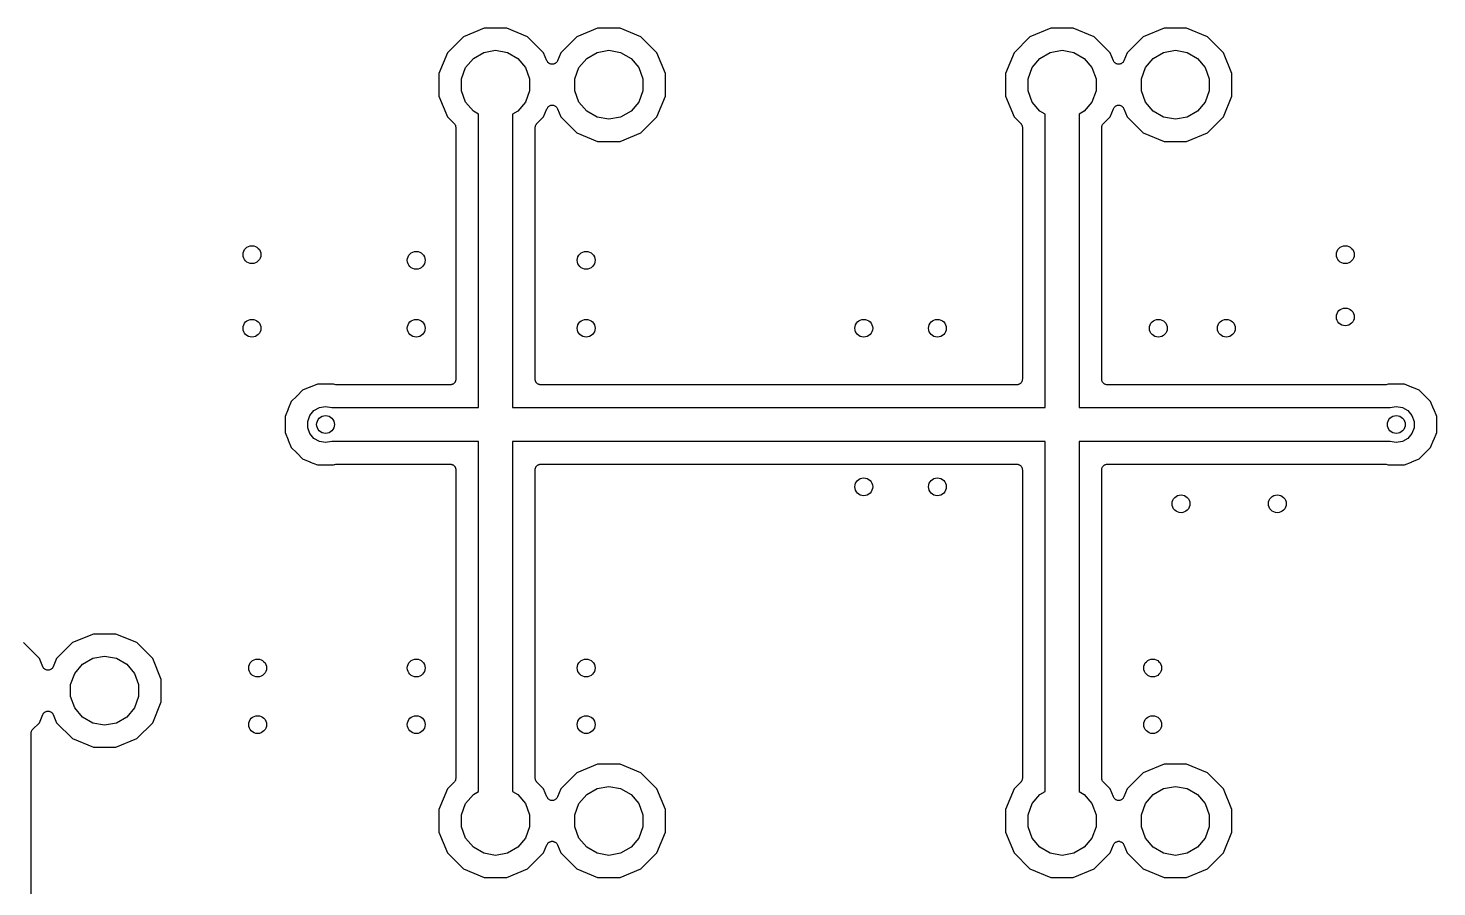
# Model space of a CAD drawing. Extents: x 40 to 164, y -163 to -60.
# Drawn here: x 96.2 to 127.78, y -125.94 to -106.68 of the extents above; entities that cross this region are included whole.
import ezdxf

# ---------------------------------------------------------------- set-up
doc = ezdxf.new("R2010")
doc.units = 0
doc.header["$MEASUREMENT"] = 0
doc.layers.add('BLACK', color=7, linetype='CONTINUOUS')

msp = doc.modelspace()

# ---------------------------------------------------------------- linework, layer by layer
at = {"layer": 'BLACK', "linetype": 'CONTINUOUS'}
for p, q in [((106.427, -106.68), (105.961, -106.873)), ((106.933, -106.68), (106.427, -106.68)), ((107.399, -106.873), (106.933, -106.68)), ((108.967, -106.68), (108.501, -106.873)), ((109.473, -106.68), (108.967, -106.68)), ((109.939, -106.873), (109.473, -106.68)), ((119.127, -106.68), (118.661, -106.873)), ((119.633, -106.68), (119.127, -106.68)), ((120.099, -106.873), (119.633, -106.68)), ((121.667, -106.68), (121.201, -106.873)), ((122.173, -106.68), (121.667, -106.68)), ((122.639, -106.873), (122.173, -106.68)), ((105.961, -106.873), (105.603, -107.231)), ((107.757, -107.231), (107.399, -106.873)), ((108.501, -106.873), (108.143, -107.231)), ((110.297, -107.231), (109.939, -106.873)), ((118.661, -106.873), (118.303, -107.231)), ((120.457, -107.231), (120.099, -106.873)), ((121.201, -106.873), (120.843, -107.231)), ((122.997, -107.231), (122.639, -106.873)), ((105.603, -107.231), (105.41, -107.697)), ((106.01, -107.563), (106.183, -107.357)), ((106.183, -107.357), (106.415, -107.223)), ((106.415, -107.223), (106.68, -107.176)), ((106.68, -107.176), (106.945, -107.223)), ((106.945, -107.223), (107.177, -107.357)), ((107.177, -107.357), (107.35, -107.563)), ((107.833, -107.414), (107.757, -107.231)), ((108.143, -107.231), (108.067, -107.414)), ((108.55, -107.563), (108.723, -107.357)), ((108.723, -107.357), (108.955, -107.223)), ((108.955, -107.223), (109.22, -107.176)), ((109.22, -107.176), (109.485, -107.223)), ((109.485, -107.223), (109.717, -107.357)), ((109.717, -107.357), (109.89, -107.563)), ((110.49, -107.697), (110.297, -107.231)), ((118.303, -107.231), (118.11, -107.697)), ((118.71, -107.563), (118.883, -107.357)), ((118.883, -107.357), (119.115, -107.223)), ((119.115, -107.223), (119.38, -107.176)), ((119.38, -107.176), (119.645, -107.223)), ((119.645, -107.223), (119.877, -107.357)), ((119.877, -107.357), (120.05, -107.563)), ((120.533, -107.414), (120.457, -107.231)), ((120.843, -107.231), (120.767, -107.414)), ((121.25, -107.563), (121.423, -107.357)), ((121.423, -107.357), (121.655, -107.223)), ((121.655, -107.223), (121.92, -107.176)), ((121.92, -107.176), (122.185, -107.223)), ((122.185, -107.223), (122.417, -107.357)), ((122.417, -107.357), (122.59, -107.563)), ((123.19, -107.697), (122.997, -107.231)), ((105.918, -107.816), (106.01, -107.563)), ((107.35, -107.563), (107.442, -107.816)), ((107.842, -107.428), (107.833, -107.414)), ((107.849, -107.443), (107.842, -107.428)), ((107.853, -107.447), (107.849, -107.443)), ((107.856, -107.451), (107.853, -107.447)), ((107.87, -107.461), (107.856, -107.451)), ((107.882, -107.473), (107.87, -107.461)), ((107.887, -107.475), (107.882, -107.473)), ((107.891, -107.478), (107.887, -107.475)), ((107.907, -107.483), (107.891, -107.478)), ((107.923, -107.49), (107.907, -107.483)), ((107.928, -107.49), (107.923, -107.49)), ((107.933, -107.491), (107.928, -107.49)), ((107.95, -107.491), (107.933, -107.491)), ((107.967, -107.491), (107.95, -107.491)), ((107.972, -107.49), (107.967, -107.491)), ((107.977, -107.49), (107.972, -107.49)), ((107.993, -107.483), (107.977, -107.49)), ((108.009, -107.478), (107.993, -107.483)), ((108.013, -107.475), (108.009, -107.478)), ((108.018, -107.473), (108.013, -107.475)), ((108.03, -107.461), (108.018, -107.473)), ((108.044, -107.451), (108.03, -107.461)), ((108.047, -107.447), (108.044, -107.451)), ((108.051, -107.443), (108.047, -107.447)), ((108.058, -107.428), (108.051, -107.443)), ((108.067, -107.414), (108.058, -107.428)), ((108.458, -107.816), (108.55, -107.563)), ((109.89, -107.563), (109.982, -107.816)), ((118.618, -107.816), (118.71, -107.563)), ((120.05, -107.563), (120.142, -107.816)), ((120.542, -107.428), (120.533, -107.414)), ((120.549, -107.443), (120.542, -107.428)), ((120.553, -107.447), (120.549, -107.443)), ((120.556, -107.451), (120.553, -107.447)), ((120.57, -107.461), (120.556, -107.451)), ((120.582, -107.473), (120.57, -107.461)), ((120.587, -107.475), (120.582, -107.473)), ((120.591, -107.478), (120.587, -107.475)), ((120.607, -107.483), (120.591, -107.478)), ((120.623, -107.49), (120.607, -107.483)), ((120.628, -107.49), (120.623, -107.49)), ((120.633, -107.491), (120.628, -107.49)), ((120.65, -107.491), (120.633, -107.491)), ((120.667, -107.491), (120.65, -107.491)), ((120.672, -107.49), (120.667, -107.491)), ((120.677, -107.49), (120.672, -107.49)), ((120.693, -107.483), (120.677, -107.49)), ((120.709, -107.478), (120.693, -107.483)), ((120.713, -107.475), (120.709, -107.478)), ((120.718, -107.473), (120.713, -107.475)), ((120.73, -107.461), (120.718, -107.473)), ((120.744, -107.451), (120.73, -107.461)), ((120.747, -107.447), (120.744, -107.451)), ((120.751, -107.443), (120.747, -107.447)), ((120.758, -107.428), (120.751, -107.443)), ((120.767, -107.414), (120.758, -107.428)), ((121.158, -107.816), (121.25, -107.563)), ((122.59, -107.563), (122.682, -107.816)), ((105.41, -107.697), (105.41, -108.203)), ((105.918, -108.084), (105.918, -107.816)), ((107.442, -107.816), (107.442, -108.084)), ((108.458, -108.084), (108.458, -107.816)), ((109.982, -107.816), (109.982, -108.084)), ((110.49, -108.203), (110.49, -107.697)), ((118.11, -107.697), (118.11, -108.203)), ((118.618, -108.084), (118.618, -107.816)), ((120.142, -107.816), (120.142, -108.084)), ((121.158, -108.084), (121.158, -107.816)), ((122.682, -107.816), (122.682, -108.084)), ((123.19, -108.203), (123.19, -107.697)), ((105.41, -108.203), (105.603, -108.669)), ((106.01, -108.337), (105.918, -108.084)), ((107.442, -108.084), (107.35, -108.337)), ((108.55, -108.337), (108.458, -108.084)), ((109.982, -108.084), (109.89, -108.337)), ((110.297, -108.669), (110.49, -108.203)), ((118.11, -108.203), (118.303, -108.669)), ((118.71, -108.337), (118.618, -108.084)), ((120.142, -108.084), (120.05, -108.337)), ((121.25, -108.337), (121.158, -108.084)), ((122.682, -108.084), (122.59, -108.337)), ((122.997, -108.669), (123.19, -108.203)), ((106.183, -108.543), (106.01, -108.337)), ((106.299, -108.61), (106.183, -108.543)), ((106.299, -108.994), (106.299, -108.61)), ((107.177, -108.543), (107.061, -108.61)), ((107.061, -108.61), (107.061, -115.189)), ((107.35, -108.337), (107.177, -108.543)), ((107.757, -108.669), (107.833, -108.486)), ((107.833, -108.486), (107.842, -108.472)), ((107.842, -108.472), (107.849, -108.457)), ((107.849, -108.457), (107.853, -108.453)), ((107.853, -108.453), (107.856, -108.449)), ((107.856, -108.449), (107.87, -108.439)), ((107.87, -108.439), (107.882, -108.427)), ((107.882, -108.427), (107.887, -108.425)), ((107.887, -108.425), (107.891, -108.422)), ((107.891, -108.422), (107.907, -108.417)), ((107.907, -108.417), (107.923, -108.41)), ((107.923, -108.41), (107.928, -108.41)), ((107.928, -108.41), (107.933, -108.409)), ((107.933, -108.409), (107.95, -108.409)), ((107.95, -108.409), (107.967, -108.409)), ((107.967, -108.409), (107.972, -108.41)), ((107.972, -108.41), (107.977, -108.41)), ((107.977, -108.41), (107.993, -108.417)), ((107.993, -108.417), (108.009, -108.422)), ((108.009, -108.422), (108.013, -108.425)), ((108.013, -108.425), (108.018, -108.427)), ((108.018, -108.427), (108.03, -108.439)), ((108.03, -108.439), (108.044, -108.449)), ((108.044, -108.449), (108.047, -108.453)), ((108.047, -108.453), (108.051, -108.457)), ((108.051, -108.457), (108.058, -108.472)), ((108.058, -108.472), (108.067, -108.486)), ((108.067, -108.486), (108.143, -108.669)), ((108.723, -108.543), (108.55, -108.337)), ((108.955, -108.677), (108.723, -108.543)), ((109.717, -108.543), (109.485, -108.677)), ((109.89, -108.337), (109.717, -108.543)), ((118.883, -108.543), (118.71, -108.337)), ((118.999, -108.61), (118.883, -108.543)), ((118.999, -108.994), (118.999, -108.61)), ((119.877, -108.543), (119.761, -108.61)), ((119.761, -108.61), (119.761, -115.189)), ((120.05, -108.337), (119.877, -108.543)), ((120.457, -108.669), (120.533, -108.486)), ((120.533, -108.486), (120.542, -108.472)), ((120.542, -108.472), (120.549, -108.457)), ((120.549, -108.457), (120.553, -108.453)), ((120.553, -108.453), (120.556, -108.449)), ((120.556, -108.449), (120.57, -108.439)), ((120.57, -108.439), (120.582, -108.427)), ((120.582, -108.427), (120.587, -108.425)), ((120.587, -108.425), (120.591, -108.422)), ((120.591, -108.422), (120.607, -108.417)), ((120.607, -108.417), (120.623, -108.41)), ((120.623, -108.41), (120.628, -108.41)), ((120.628, -108.41), (120.633, -108.409)), ((120.633, -108.409), (120.65, -108.409)), ((120.65, -108.409), (120.667, -108.409)), ((120.667, -108.409), (120.672, -108.41)), ((120.672, -108.41), (120.677, -108.41)), ((120.677, -108.41), (120.693, -108.417)), ((120.693, -108.417), (120.709, -108.422)), ((120.709, -108.422), (120.713, -108.425)), ((120.713, -108.425), (120.718, -108.427)), ((120.718, -108.427), (120.73, -108.439)), ((120.73, -108.439), (120.744, -108.449)), ((120.744, -108.449), (120.747, -108.453)), ((120.747, -108.453), (120.751, -108.457)), ((120.751, -108.457), (120.758, -108.472)), ((120.758, -108.472), (120.767, -108.486)), ((120.767, -108.486), (120.843, -108.669)), ((121.423, -108.543), (121.25, -108.337)), ((121.655, -108.677), (121.423, -108.543)), ((122.417, -108.543), (122.185, -108.677)), ((122.59, -108.337), (122.417, -108.543)), ((105.603, -108.669), (105.754, -108.82)), ((105.754, -108.82), (105.757, -108.824)), ((105.757, -108.824), (105.761, -108.828)), ((105.761, -108.828), (105.77, -108.842)), ((105.77, -108.842), (105.779, -108.856)), ((105.779, -108.856), (105.781, -108.861)), ((105.781, -108.861), (105.783, -108.866)), ((105.783, -108.866), (105.786, -108.883)), ((105.786, -108.883), (105.791, -108.899)), ((105.791, -108.899), (105.79, -108.904)), ((105.79, -108.904), (105.791, -108.91)), ((105.791, -108.91), (105.791, -108.928)), ((105.791, -108.928), (105.791, -108.928)), ((105.791, -108.928), (105.791, -114.554)), ((107.569, -108.899), (107.574, -108.883)), ((107.57, -108.904), (107.569, -108.899)), ((107.569, -108.91), (107.57, -108.904)), ((107.569, -114.554), (107.569, -108.91)), ((107.574, -108.883), (107.577, -108.866)), ((107.577, -108.866), (107.579, -108.861)), ((107.579, -108.861), (107.581, -108.856)), ((107.581, -108.856), (107.59, -108.842)), ((107.59, -108.842), (107.599, -108.828)), ((107.599, -108.828), (107.603, -108.824)), ((107.603, -108.824), (107.606, -108.82)), ((107.606, -108.82), (107.757, -108.669)), ((108.143, -108.669), (108.501, -109.027)), ((109.22, -108.724), (108.955, -108.677)), ((109.485, -108.677), (109.22, -108.724)), ((109.939, -109.027), (110.297, -108.669)), ((118.303, -108.669), (118.454, -108.82)), ((118.454, -108.82), (118.457, -108.824)), ((118.457, -108.824), (118.461, -108.828)), ((118.461, -108.828), (118.47, -108.842)), ((118.47, -108.842), (118.479, -108.856)), ((118.479, -108.856), (118.481, -108.861)), ((118.481, -108.861), (118.483, -108.866)), ((118.483, -108.866), (118.486, -108.883)), ((118.486, -108.883), (118.491, -108.899)), ((118.491, -108.899), (118.49, -108.904)), ((118.49, -108.904), (118.491, -108.91)), ((118.491, -108.91), (118.491, -108.928)), ((118.491, -108.928), (118.491, -108.928)), ((118.491, -108.928), (118.491, -114.554)), ((120.269, -108.899), (120.274, -108.883)), ((120.27, -108.904), (120.269, -108.899)), ((120.269, -108.91), (120.27, -108.904)), ((120.269, -114.554), (120.269, -108.91)), ((120.274, -108.883), (120.277, -108.866)), ((120.277, -108.866), (120.279, -108.861)), ((120.279, -108.861), (120.281, -108.856)), ((120.281, -108.856), (120.29, -108.842)), ((120.29, -108.842), (120.299, -108.828)), ((120.299, -108.828), (120.303, -108.824)), ((120.303, -108.824), (120.306, -108.82)), ((120.306, -108.82), (120.457, -108.669)), ((120.843, -108.669), (121.201, -109.027)), ((121.92, -108.724), (121.655, -108.677)), ((122.185, -108.677), (121.92, -108.724)), ((122.639, -109.027), (122.997, -108.669)), ((106.299, -115.189), (106.299, -108.994)), ((106.299, -108.994), (106.299, -108.994)), ((108.501, -109.027), (108.967, -109.22)), ((108.967, -109.22), (109.473, -109.22)), ((109.473, -109.22), (109.939, -109.027)), ((118.999, -115.189), (118.999, -108.994)), ((118.999, -108.994), (118.999, -108.994)), ((121.201, -109.027), (121.667, -109.22)), ((121.667, -109.22), (122.173, -109.22)), ((122.173, -109.22), (122.639, -109.027)), ((105.767, -114.626), (105.761, -114.636)), ((105.774, -114.617), (105.767, -114.626)), ((105.778, -114.607), (105.774, -114.617)), ((105.783, -114.597), (105.778, -114.607)), ((105.785, -114.586), (105.783, -114.597)), ((105.789, -114.576), (105.785, -114.586)), ((105.791, -114.554), (105.789, -114.565)), ((105.789, -114.565), (105.789, -114.576)), ((107.571, -114.565), (107.569, -114.554)), ((107.571, -114.576), (107.571, -114.565)), ((107.575, -114.586), (107.571, -114.576)), ((107.577, -114.597), (107.575, -114.586)), ((107.582, -114.607), (107.577, -114.597)), ((107.586, -114.617), (107.582, -114.607)), ((107.593, -114.626), (107.586, -114.617)), ((107.599, -114.636), (107.593, -114.626)), ((118.467, -114.626), (118.461, -114.636)), ((118.474, -114.617), (118.467, -114.626)), ((118.478, -114.607), (118.474, -114.617)), ((118.483, -114.597), (118.478, -114.607)), ((118.485, -114.586), (118.483, -114.597)), ((118.489, -114.576), (118.485, -114.586)), ((118.491, -114.554), (118.489, -114.565)), ((118.489, -114.565), (118.489, -114.576)), ((120.271, -114.565), (120.269, -114.554)), ((120.271, -114.576), (120.271, -114.565)), ((120.275, -114.586), (120.271, -114.576)), ((120.277, -114.597), (120.275, -114.586)), ((120.282, -114.607), (120.277, -114.597)), ((120.286, -114.617), (120.282, -114.607)), ((120.293, -114.626), (120.286, -114.617)), ((120.299, -114.636), (120.293, -114.626)), ((102.225, -114.931), (102.1, -115.056)), ((102.227, -114.927), (102.225, -114.931)), ((102.231, -114.925), (102.227, -114.927)), ((102.356, -114.8), (102.231, -114.925)), ((102.518, -114.733), (102.356, -114.8)), ((102.522, -114.73), (102.518, -114.733)), ((102.527, -114.729), (102.522, -114.73)), ((102.689, -114.662), (102.527, -114.729)), ((103.051, -114.662), (102.689, -114.662)), ((103.073, -114.671), (103.051, -114.662)), ((103.076, -114.672), (103.073, -114.671)), ((103.078, -114.673), (103.076, -114.672)), ((103.097, -114.677), (103.078, -114.673)), ((103.116, -114.681), (103.097, -114.677)), ((103.119, -114.681), (103.116, -114.681)), ((103.122, -114.681), (103.119, -114.681)), ((105.664, -114.681), (103.122, -114.681)), ((105.675, -114.679), (105.664, -114.681)), ((105.686, -114.679), (105.675, -114.679)), ((105.696, -114.675), (105.686, -114.679)), ((105.707, -114.673), (105.696, -114.675)), ((105.717, -114.668), (105.707, -114.673)), ((105.728, -114.664), (105.717, -114.668)), ((105.736, -114.657), (105.728, -114.664)), ((105.746, -114.651), (105.736, -114.657)), ((105.753, -114.643), (105.746, -114.651)), ((105.761, -114.636), (105.753, -114.643)), ((107.607, -114.643), (107.599, -114.636)), ((107.614, -114.651), (107.607, -114.643)), ((107.624, -114.657), (107.614, -114.651)), ((107.632, -114.664), (107.624, -114.657)), ((107.643, -114.668), (107.632, -114.664)), ((107.653, -114.673), (107.643, -114.668)), ((107.664, -114.675), (107.653, -114.673)), ((107.674, -114.679), (107.664, -114.675)), ((107.685, -114.679), (107.674, -114.679)), ((107.696, -114.681), (107.685, -114.679)), ((118.364, -114.681), (107.696, -114.681)), ((118.375, -114.679), (118.364, -114.681)), ((118.386, -114.679), (118.375, -114.679)), ((118.396, -114.675), (118.386, -114.679)), ((118.407, -114.673), (118.396, -114.675)), ((118.417, -114.668), (118.407, -114.673)), ((118.428, -114.664), (118.417, -114.668)), ((118.436, -114.657), (118.428, -114.664)), ((118.446, -114.651), (118.436, -114.657)), ((118.453, -114.643), (118.446, -114.651)), ((118.461, -114.636), (118.453, -114.643)), ((120.307, -114.643), (120.299, -114.636)), ((120.314, -114.651), (120.307, -114.643)), ((120.324, -114.657), (120.314, -114.651)), ((120.332, -114.664), (120.324, -114.657)), ((120.343, -114.668), (120.332, -114.664)), ((120.353, -114.673), (120.343, -114.668)), ((120.364, -114.675), (120.353, -114.673)), ((120.374, -114.679), (120.364, -114.675)), ((120.385, -114.679), (120.374, -114.679)), ((120.396, -114.681), (120.385, -114.679)), ((126.621, -114.681), (120.396, -114.681)), ((126.624, -114.681), (126.621, -114.681)), ((126.627, -114.681), (126.624, -114.681)), ((126.646, -114.677), (126.627, -114.681)), ((126.665, -114.673), (126.646, -114.677)), ((126.667, -114.672), (126.665, -114.673)), ((126.67, -114.671), (126.667, -114.672)), ((126.692, -114.662), (126.67, -114.671)), ((127.054, -114.662), (126.692, -114.662)), ((127.216, -114.729), (127.054, -114.662)), ((127.221, -114.73), (127.216, -114.729)), ((127.225, -114.733), (127.221, -114.73)), ((127.387, -114.8), (127.225, -114.733)), ((127.512, -114.925), (127.387, -114.8)), ((127.516, -114.927), (127.512, -114.925)), ((127.518, -114.931), (127.516, -114.927)), ((127.643, -115.056), (127.518, -114.931)), ((102.029, -115.227), (101.962, -115.389)), ((102.03, -115.222), (102.029, -115.227)), ((102.033, -115.218), (102.03, -115.222)), ((102.1, -115.056), (102.033, -115.218)), ((102.518, -115.367), (102.609, -115.259)), ((102.609, -115.259), (102.731, -115.188)), ((102.731, -115.188), (102.87, -115.164)), ((102.87, -115.164), (103.009, -115.188)), ((103.009, -115.188), (103.01, -115.189)), ((103.01, -115.189), (106.299, -115.189)), ((107.061, -115.189), (118.999, -115.189)), ((119.761, -115.189), (126.733, -115.189)), ((126.733, -115.189), (126.734, -115.188)), ((126.734, -115.188), (126.873, -115.164)), ((126.873, -115.164), (127.012, -115.188)), ((127.012, -115.188), (127.134, -115.259)), ((127.134, -115.259), (127.225, -115.367)), ((127.71, -115.218), (127.643, -115.056)), ((127.713, -115.222), (127.71, -115.218)), ((127.714, -115.227), (127.713, -115.222)), ((127.781, -115.389), (127.714, -115.227)), ((101.962, -115.565), (101.961, -115.57)), ((101.961, -115.57), (101.962, -115.575)), ((101.962, -115.389), (101.962, -115.565)), ((101.962, -115.575), (101.962, -115.751)), ((102.47, -115.499), (102.518, -115.367)), ((102.47, -115.641), (102.47, -115.499)), ((127.225, -115.367), (127.273, -115.499)), ((127.273, -115.499), (127.273, -115.641)), ((127.781, -115.565), (127.781, -115.389)), ((127.782, -115.57), (127.781, -115.565)), ((127.781, -115.575), (127.782, -115.57)), ((127.781, -115.751), (127.781, -115.575)), ((101.962, -115.751), (102.029, -115.913)), ((102.518, -115.773), (102.47, -115.641)), ((102.609, -115.881), (102.518, -115.773)), ((102.731, -115.952), (102.609, -115.881)), ((127.134, -115.881), (127.012, -115.952)), ((127.225, -115.773), (127.134, -115.881)), ((127.273, -115.641), (127.225, -115.773)), ((127.714, -115.913), (127.781, -115.751)), ((102.029, -115.913), (102.03, -115.918)), ((102.03, -115.918), (102.033, -115.922)), ((102.033, -115.922), (102.1, -116.084)), ((102.1, -116.084), (102.225, -116.209)), ((102.225, -116.209), (102.227, -116.213)), ((102.87, -115.976), (102.731, -115.952)), ((103.009, -115.952), (102.87, -115.976)), ((103.01, -115.951), (103.009, -115.952)), ((106.299, -115.951), (103.01, -115.951)), ((106.299, -123.8), (106.299, -115.951)), ((118.999, -115.951), (107.061, -115.951)), ((107.061, -115.951), (107.061, -123.8)), ((118.999, -123.8), (118.999, -115.951)), ((126.733, -115.951), (119.761, -115.951)), ((119.761, -115.951), (119.761, -123.8)), ((126.734, -115.952), (126.733, -115.951)), ((126.873, -115.976), (126.734, -115.952)), ((127.012, -115.952), (126.873, -115.976)), ((127.516, -116.213), (127.518, -116.209)), ((127.518, -116.209), (127.643, -116.084)), ((127.643, -116.084), (127.71, -115.922)), ((127.71, -115.922), (127.713, -115.918)), ((127.713, -115.918), (127.714, -115.913)), ((102.227, -116.213), (102.231, -116.215)), ((102.231, -116.215), (102.356, -116.34)), ((102.356, -116.34), (102.518, -116.407)), ((102.518, -116.407), (102.522, -116.41)), ((102.522, -116.41), (102.527, -116.411)), ((102.527, -116.411), (102.689, -116.478)), ((102.689, -116.478), (103.051, -116.478)), ((103.051, -116.478), (103.073, -116.469)), ((103.073, -116.469), (103.076, -116.468)), ((103.076, -116.468), (103.078, -116.467)), ((103.078, -116.467), (103.097, -116.463)), ((103.097, -116.463), (103.116, -116.459)), ((103.116, -116.459), (103.119, -116.459)), ((103.119, -116.459), (103.122, -116.459)), ((103.122, -116.459), (105.664, -116.459)), ((105.664, -116.459), (105.675, -116.461)), ((105.675, -116.461), (105.686, -116.461)), ((105.686, -116.461), (105.696, -116.465)), ((105.696, -116.465), (105.707, -116.467)), ((105.707, -116.467), (105.717, -116.472)), ((105.717, -116.472), (105.727, -116.476)), ((105.727, -116.476), (105.736, -116.483)), ((105.736, -116.483), (105.746, -116.489)), ((105.746, -116.489), (105.753, -116.497)), ((105.753, -116.497), (105.761, -116.504)), ((105.761, -116.504), (105.767, -116.514)), ((105.767, -116.514), (105.774, -116.522)), ((105.774, -116.522), (105.778, -116.533)), ((107.582, -116.533), (107.586, -116.522)), ((107.586, -116.522), (107.593, -116.514)), ((107.593, -116.514), (107.599, -116.504)), ((107.599, -116.504), (107.607, -116.497)), ((107.607, -116.497), (107.614, -116.489)), ((107.614, -116.489), (107.624, -116.483)), ((107.624, -116.483), (107.632, -116.476)), ((107.632, -116.476), (107.643, -116.472)), ((107.643, -116.472), (107.653, -116.467)), ((107.653, -116.467), (107.664, -116.465)), ((107.664, -116.465), (107.674, -116.461)), ((107.674, -116.461), (107.685, -116.461)), ((107.685, -116.461), (107.696, -116.459)), ((107.696, -116.459), (118.364, -116.459)), ((118.364, -116.459), (118.375, -116.461)), ((118.375, -116.461), (118.386, -116.461)), ((118.386, -116.461), (118.396, -116.465)), ((118.396, -116.465), (118.407, -116.467)), ((118.407, -116.467), (118.417, -116.472)), ((118.417, -116.472), (118.427, -116.476)), ((118.427, -116.476), (118.436, -116.483)), ((118.436, -116.483), (118.446, -116.489)), ((118.446, -116.489), (118.453, -116.497)), ((118.453, -116.497), (118.461, -116.504)), ((118.461, -116.504), (118.467, -116.514)), ((118.467, -116.514), (118.474, -116.522)), ((118.474, -116.522), (118.478, -116.533)), ((120.282, -116.533), (120.286, -116.522)), ((120.286, -116.522), (120.293, -116.514)), ((120.293, -116.514), (120.299, -116.504)), ((120.299, -116.504), (120.307, -116.497)), ((120.307, -116.497), (120.314, -116.489)), ((120.314, -116.489), (120.324, -116.483)), ((120.324, -116.483), (120.332, -116.476)), ((120.332, -116.476), (120.343, -116.472)), ((120.343, -116.472), (120.353, -116.467)), ((120.353, -116.467), (120.364, -116.465)), ((120.364, -116.465), (120.374, -116.461)), ((120.374, -116.461), (120.385, -116.461)), ((120.385, -116.461), (120.396, -116.459)), ((120.396, -116.459), (126.621, -116.459)), ((126.621, -116.459), (126.624, -116.459)), ((126.624, -116.459), (126.627, -116.459)), ((126.627, -116.459), (126.646, -116.463)), ((126.646, -116.463), (126.665, -116.467)), ((126.665, -116.467), (126.667, -116.468)), ((126.667, -116.468), (126.67, -116.469)), ((126.67, -116.469), (126.692, -116.478)), ((126.692, -116.478), (127.054, -116.478)), ((127.054, -116.478), (127.216, -116.411)), ((127.216, -116.411), (127.221, -116.41)), ((127.221, -116.41), (127.225, -116.407)), ((127.225, -116.407), (127.387, -116.34)), ((127.387, -116.34), (127.512, -116.215)), ((127.512, -116.215), (127.516, -116.213)), ((105.778, -116.533), (105.783, -116.543)), ((105.783, -116.543), (105.785, -116.554)), ((105.785, -116.554), (105.789, -116.564)), ((105.789, -116.564), (105.789, -116.575)), ((105.789, -116.575), (105.791, -116.586)), ((105.791, -116.586), (105.791, -123.5)), ((107.569, -116.586), (107.571, -116.575)), ((107.569, -123.5), (107.569, -116.586)), ((107.571, -116.564), (107.575, -116.554)), ((107.571, -116.575), (107.571, -116.564)), ((107.575, -116.554), (107.577, -116.543)), ((107.577, -116.543), (107.582, -116.533)), ((118.478, -116.533), (118.483, -116.543)), ((118.483, -116.543), (118.485, -116.554)), ((118.485, -116.554), (118.489, -116.564)), ((118.489, -116.564), (118.489, -116.575)), ((118.489, -116.575), (118.491, -116.586)), ((118.491, -116.586), (118.491, -123.5)), ((120.269, -116.586), (120.271, -116.575)), ((120.269, -123.5), (120.269, -116.586)), ((120.271, -116.564), (120.275, -116.554)), ((120.271, -116.575), (120.271, -116.564)), ((120.275, -116.554), (120.277, -116.543)), ((120.277, -116.543), (120.282, -116.533)), ((97.6644, -120.269), (97.1976, -120.462)), ((98.1696, -120.269), (97.6644, -120.269)), ((98.6364, -120.462), (98.1696, -120.269)), ((96.4537, -120.82), (96.0964, -120.462)), ((97.1976, -120.462), (96.8403, -120.82)), ((98.9937, -120.82), (98.6364, -120.462)), ((96.5297, -121.003), (96.4537, -120.82)), ((96.8403, -120.82), (96.7643, -121.003)), ((97.2469, -121.152), (97.4196, -120.946)), ((97.4196, -120.946), (97.6524, -120.812)), ((97.6524, -120.812), (97.917, -120.765)), ((97.917, -120.765), (98.1816, -120.812)), ((98.1816, -120.812), (98.4144, -120.946)), ((98.4144, -120.946), (98.5871, -121.152)), ((99.187, -121.286), (98.9937, -120.82)), ((96.5386, -121.017), (96.5297, -121.003)), ((96.5462, -121.032), (96.5386, -121.017)), ((96.5504, -121.036), (96.5462, -121.032)), ((96.5534, -121.04), (96.5504, -121.036)), ((96.5665, -121.05), (96.5534, -121.04)), ((96.5788, -121.062), (96.5665, -121.05)), ((96.5839, -121.064), (96.5788, -121.062)), ((96.5884, -121.067), (96.5839, -121.064)), ((96.6042, -121.072), (96.5884, -121.067)), ((96.6195, -121.079), (96.6042, -121.072)), ((96.6251, -121.079), (96.6195, -121.079)), ((96.6304, -121.08), (96.6251, -121.079)), ((96.647, -121.08), (96.6304, -121.08)), ((96.6636, -121.08), (96.647, -121.08)), ((96.6689, -121.079), (96.6636, -121.08)), ((96.6745, -121.079), (96.6689, -121.079)), ((96.6898, -121.072), (96.6745, -121.079)), ((96.7056, -121.067), (96.6898, -121.072)), ((96.7101, -121.064), (96.7056, -121.067)), ((96.7152, -121.062), (96.7101, -121.064)), ((96.7275, -121.05), (96.7152, -121.062)), ((96.7406, -121.04), (96.7275, -121.05)), ((96.7436, -121.036), (96.7406, -121.04)), ((96.7478, -121.032), (96.7436, -121.036)), ((96.7554, -121.017), (96.7478, -121.032)), ((96.7643, -121.003), (96.7554, -121.017)), ((97.155, -121.405), (97.2469, -121.152)), ((98.5871, -121.152), (98.679, -121.405)), ((97.155, -121.673), (97.155, -121.405)), ((98.679, -121.405), (98.679, -121.673)), ((99.187, -121.792), (99.187, -121.286)), ((97.2469, -121.926), (97.155, -121.673)), ((98.679, -121.673), (98.5871, -121.926)), ((98.9937, -122.258), (99.187, -121.792)), ((96.4537, -122.258), (96.5297, -122.075)), ((96.5297, -122.075), (96.5386, -122.061)), ((96.5386, -122.061), (96.5462, -122.046)), ((96.5462, -122.046), (96.5504, -122.042)), ((96.5504, -122.042), (96.5534, -122.038)), ((96.5534, -122.038), (96.5665, -122.028)), ((96.5665, -122.028), (96.5788, -122.016)), ((96.5788, -122.016), (96.5839, -122.014)), ((96.5839, -122.014), (96.5884, -122.011)), ((96.5884, -122.011), (96.6042, -122.006)), ((96.6042, -122.006), (96.6195, -121.999)), ((96.6195, -121.999), (96.6251, -121.999)), ((96.6251, -121.999), (96.6304, -121.998)), ((96.6304, -121.998), (96.647, -121.998)), ((96.647, -121.998), (96.6636, -121.998)), ((96.6636, -121.998), (96.6689, -121.999)), ((96.6689, -121.999), (96.6745, -121.999)), ((96.6745, -121.999), (96.6898, -122.006)), ((96.6898, -122.006), (96.7056, -122.011)), ((96.7056, -122.011), (96.7101, -122.014)), ((96.7101, -122.014), (96.7152, -122.016)), ((96.7152, -122.016), (96.7275, -122.028)), ((96.7275, -122.028), (96.7406, -122.038)), ((96.7406, -122.038), (96.7436, -122.042)), ((96.7436, -122.042), (96.7478, -122.046)), ((96.7478, -122.046), (96.7554, -122.061)), ((96.7554, -122.061), (96.7643, -122.075)), ((96.7643, -122.075), (96.8403, -122.258)), ((97.4196, -122.132), (97.2469, -121.926)), ((97.6524, -122.266), (97.4196, -122.132)), ((98.4144, -122.132), (98.1816, -122.266)), ((98.5871, -121.926), (98.4144, -122.132)), ((96.266, -122.499), (96.267, -122.493)), ((96.266, -126.873), (96.266, -122.499)), ((96.2665, -122.488), (96.2708, -122.472)), ((96.267, -122.493), (96.2665, -122.488)), ((96.2708, -122.472), (96.2737, -122.455)), ((96.2737, -122.455), (96.2765, -122.45)), ((96.2765, -122.45), (96.2779, -122.445)), ((96.2779, -122.445), (96.2874, -122.431)), ((96.2874, -122.431), (96.2957, -122.417)), ((96.2957, -122.417), (96.3, -122.413)), ((96.3, -122.413), (96.3032, -122.409)), ((96.3032, -122.409), (96.4537, -122.258)), ((96.8403, -122.258), (97.1976, -122.616)), ((97.917, -122.313), (97.6524, -122.266)), ((98.1816, -122.266), (97.917, -122.313)), ((98.6364, -122.616), (98.9937, -122.258)), ((97.1976, -122.616), (97.6644, -122.809)), ((97.6644, -122.809), (98.1696, -122.809)), ((98.1696, -122.809), (98.6364, -122.616)), ((108.501, -123.383), (108.143, -123.741)), ((108.967, -123.19), (108.501, -123.383)), ((109.473, -123.19), (108.967, -123.19)), ((109.939, -123.383), (109.473, -123.19)), ((110.297, -123.741), (109.939, -123.383)), ((121.201, -123.383), (120.843, -123.741)), ((121.667, -123.19), (121.201, -123.383)), ((122.173, -123.19), (121.667, -123.19)), ((122.639, -123.383), (122.173, -123.19)), ((122.997, -123.741), (122.639, -123.383)), ((105.603, -123.741), (105.41, -124.207)), ((105.754, -123.59), (105.603, -123.741)), ((105.757, -123.586), (105.754, -123.59)), ((105.761, -123.582), (105.757, -123.586)), ((105.77, -123.568), (105.761, -123.582)), ((105.779, -123.554), (105.77, -123.568)), ((105.781, -123.549), (105.779, -123.554)), ((105.783, -123.544), (105.781, -123.549)), ((105.786, -123.527), (105.783, -123.544)), ((105.791, -123.511), (105.786, -123.527)), ((105.791, -123.5), (105.79, -123.506)), ((105.79, -123.506), (105.791, -123.511)), ((107.57, -123.506), (107.569, -123.5)), ((107.569, -123.511), (107.57, -123.506)), ((107.574, -123.527), (107.569, -123.511)), ((107.577, -123.544), (107.574, -123.527)), ((107.579, -123.549), (107.577, -123.544)), ((107.581, -123.554), (107.579, -123.549)), ((107.59, -123.568), (107.581, -123.554)), ((107.599, -123.582), (107.59, -123.568)), ((107.603, -123.586), (107.599, -123.582)), ((107.606, -123.59), (107.603, -123.586)), ((107.757, -123.741), (107.606, -123.59)), ((107.833, -123.924), (107.757, -123.741)), ((108.143, -123.741), (108.067, -123.924)), ((108.723, -123.867), (108.955, -123.733)), ((108.955, -123.733), (109.22, -123.686)), ((109.22, -123.686), (109.485, -123.733)), ((109.485, -123.733), (109.717, -123.867)), ((110.49, -124.207), (110.297, -123.741)), ((118.303, -123.741), (118.11, -124.207)), ((118.454, -123.59), (118.303, -123.741)), ((118.457, -123.586), (118.454, -123.59)), ((118.461, -123.582), (118.457, -123.586)), ((118.47, -123.568), (118.461, -123.582)), ((118.479, -123.554), (118.47, -123.568)), ((118.481, -123.549), (118.479, -123.554)), ((118.483, -123.544), (118.481, -123.549)), ((118.486, -123.527), (118.483, -123.544)), ((118.491, -123.511), (118.486, -123.527)), ((118.491, -123.5), (118.49, -123.506)), ((118.49, -123.506), (118.491, -123.511)), ((120.27, -123.506), (120.269, -123.5)), ((120.269, -123.511), (120.27, -123.506)), ((120.274, -123.527), (120.269, -123.511)), ((120.277, -123.544), (120.274, -123.527)), ((120.279, -123.549), (120.277, -123.544)), ((120.281, -123.554), (120.279, -123.549)), ((120.29, -123.568), (120.281, -123.554)), ((120.299, -123.582), (120.29, -123.568)), ((120.303, -123.586), (120.299, -123.582)), ((120.306, -123.59), (120.303, -123.586)), ((120.457, -123.741), (120.306, -123.59)), ((120.533, -123.924), (120.457, -123.741)), ((120.843, -123.741), (120.767, -123.924)), ((121.423, -123.867), (121.655, -123.733)), ((121.655, -123.733), (121.92, -123.686)), ((121.92, -123.686), (122.185, -123.733)), ((122.185, -123.733), (122.417, -123.867)), ((123.19, -124.207), (122.997, -123.741)), ((105.918, -124.326), (106.01, -124.073)), ((106.01, -124.073), (106.183, -123.867)), ((106.183, -123.867), (106.299, -123.8)), ((107.061, -123.8), (107.177, -123.867)), ((107.177, -123.867), (107.35, -124.073)), ((107.35, -124.073), (107.442, -124.326)), ((107.842, -123.938), (107.833, -123.924)), ((107.849, -123.953), (107.842, -123.938)), ((107.853, -123.957), (107.849, -123.953)), ((107.856, -123.961), (107.853, -123.957)), ((107.87, -123.971), (107.856, -123.961)), ((107.882, -123.983), (107.87, -123.971)), ((107.887, -123.985), (107.882, -123.983)), ((107.891, -123.988), (107.887, -123.985)), ((107.907, -123.993), (107.891, -123.988)), ((107.923, -124), (107.907, -123.993)), ((107.928, -124), (107.923, -124)), ((107.933, -124.001), (107.928, -124)), ((107.95, -124.001), (107.933, -124.001)), ((107.967, -124.001), (107.95, -124.001)), ((107.972, -124), (107.967, -124.001)), ((107.977, -124), (107.972, -124)), ((107.993, -123.993), (107.977, -124)), ((108.009, -123.988), (107.993, -123.993)), ((108.013, -123.985), (108.009, -123.988)), ((108.018, -123.983), (108.013, -123.985)), ((108.03, -123.971), (108.018, -123.983)), ((108.044, -123.961), (108.03, -123.971)), ((108.047, -123.957), (108.044, -123.961)), ((108.051, -123.953), (108.047, -123.957)), ((108.058, -123.938), (108.051, -123.953)), ((108.067, -123.924), (108.058, -123.938)), ((108.458, -124.326), (108.55, -124.073)), ((108.55, -124.073), (108.723, -123.867)), ((109.717, -123.867), (109.89, -124.073)), ((109.89, -124.073), (109.982, -124.326)), ((118.618, -124.326), (118.71, -124.073)), ((118.71, -124.073), (118.883, -123.867)), ((118.883, -123.867), (118.999, -123.8)), ((119.761, -123.8), (119.877, -123.867)), ((119.877, -123.867), (120.05, -124.073)), ((120.05, -124.073), (120.142, -124.326)), ((120.542, -123.938), (120.533, -123.924)), ((120.549, -123.953), (120.542, -123.938)), ((120.553, -123.957), (120.549, -123.953)), ((120.556, -123.961), (120.553, -123.957)), ((120.57, -123.971), (120.556, -123.961)), ((120.582, -123.983), (120.57, -123.971)), ((120.587, -123.985), (120.582, -123.983)), ((120.591, -123.988), (120.587, -123.985)), ((120.607, -123.993), (120.591, -123.988)), ((120.623, -124), (120.607, -123.993)), ((120.628, -124), (120.623, -124)), ((120.633, -124.001), (120.628, -124)), ((120.65, -124.001), (120.633, -124.001)), ((120.667, -124.001), (120.65, -124.001)), ((120.672, -124), (120.667, -124.001)), ((120.677, -124), (120.672, -124)), ((120.693, -123.993), (120.677, -124)), ((120.709, -123.988), (120.693, -123.993)), ((120.713, -123.985), (120.709, -123.988)), ((120.718, -123.983), (120.713, -123.985)), ((120.73, -123.971), (120.718, -123.983)), ((120.744, -123.961), (120.73, -123.971)), ((120.747, -123.957), (120.744, -123.961)), ((120.751, -123.953), (120.747, -123.957)), ((120.758, -123.938), (120.751, -123.953)), ((120.767, -123.924), (120.758, -123.938)), ((121.158, -124.326), (121.25, -124.073)), ((121.25, -124.073), (121.423, -123.867)), ((122.417, -123.867), (122.59, -124.073)), ((122.59, -124.073), (122.682, -124.326)), ((105.41, -124.207), (105.41, -124.713)), ((105.918, -124.594), (105.918, -124.326)), ((107.442, -124.326), (107.442, -124.594)), ((108.458, -124.594), (108.458, -124.326)), ((109.982, -124.326), (109.982, -124.594)), ((110.49, -124.713), (110.49, -124.207)), ((118.11, -124.207), (118.11, -124.713)), ((118.618, -124.594), (118.618, -124.326)), ((120.142, -124.326), (120.142, -124.594)), ((121.158, -124.594), (121.158, -124.326)), ((122.682, -124.326), (122.682, -124.594)), ((123.19, -124.713), (123.19, -124.207)), ((105.41, -124.713), (105.603, -125.179)), ((106.01, -124.847), (105.918, -124.594)), ((107.442, -124.594), (107.35, -124.847)), ((108.55, -124.847), (108.458, -124.594)), ((109.982, -124.594), (109.89, -124.847)), ((110.297, -125.179), (110.49, -124.713)), ((118.11, -124.713), (118.303, -125.179)), ((118.71, -124.847), (118.618, -124.594)), ((120.142, -124.594), (120.05, -124.847)), ((121.25, -124.847), (121.158, -124.594)), ((122.682, -124.594), (122.59, -124.847)), ((122.997, -125.179), (123.19, -124.713)), ((106.183, -125.053), (106.01, -124.847)), ((106.415, -125.187), (106.183, -125.053)), ((107.177, -125.053), (106.945, -125.187)), ((107.35, -124.847), (107.177, -125.053)), ((107.757, -125.179), (107.833, -124.996)), ((107.833, -124.996), (107.842, -124.982)), ((107.842, -124.982), (107.849, -124.967)), ((107.849, -124.967), (107.853, -124.963)), ((107.853, -124.963), (107.856, -124.959)), ((107.856, -124.959), (107.87, -124.949)), ((107.87, -124.949), (107.882, -124.937)), ((107.882, -124.937), (107.887, -124.935)), ((107.887, -124.935), (107.891, -124.932)), ((107.891, -124.932), (107.907, -124.927)), ((107.907, -124.927), (107.923, -124.92)), ((107.923, -124.92), (107.928, -124.92)), ((107.928, -124.92), (107.933, -124.919)), ((107.933, -124.919), (107.95, -124.919)), ((107.95, -124.919), (107.967, -124.919)), ((107.967, -124.919), (107.972, -124.92)), ((107.972, -124.92), (107.977, -124.92)), ((107.977, -124.92), (107.993, -124.927)), ((107.993, -124.927), (108.009, -124.932)), ((108.009, -124.932), (108.013, -124.935)), ((108.013, -124.935), (108.018, -124.937)), ((108.018, -124.937), (108.03, -124.949)), ((108.03, -124.949), (108.044, -124.959)), ((108.044, -124.959), (108.047, -124.963)), ((108.047, -124.963), (108.051, -124.967)), ((108.051, -124.967), (108.058, -124.982)), ((108.058, -124.982), (108.067, -124.996)), ((108.067, -124.996), (108.143, -125.179)), ((108.723, -125.053), (108.55, -124.847)), ((108.955, -125.187), (108.723, -125.053)), ((109.717, -125.053), (109.485, -125.187)), ((109.89, -124.847), (109.717, -125.053)), ((118.883, -125.053), (118.71, -124.847)), ((119.115, -125.187), (118.883, -125.053)), ((119.877, -125.053), (119.645, -125.187)), ((120.05, -124.847), (119.877, -125.053)), ((120.457, -125.179), (120.533, -124.996)), ((120.533, -124.996), (120.542, -124.982)), ((120.542, -124.982), (120.549, -124.967)), ((120.549, -124.967), (120.553, -124.963)), ((120.553, -124.963), (120.556, -124.959)), ((120.556, -124.959), (120.57, -124.949)), ((120.57, -124.949), (120.582, -124.937)), ((120.582, -124.937), (120.587, -124.935)), ((120.587, -124.935), (120.591, -124.932)), ((120.591, -124.932), (120.607, -124.927)), ((120.607, -124.927), (120.623, -124.92)), ((120.623, -124.92), (120.628, -124.92)), ((120.628, -124.92), (120.633, -124.919)), ((120.633, -124.919), (120.65, -124.919)), ((120.65, -124.919), (120.667, -124.919)), ((120.667, -124.919), (120.672, -124.92)), ((120.672, -124.92), (120.677, -124.92)), ((120.677, -124.92), (120.693, -124.927)), ((120.693, -124.927), (120.709, -124.932)), ((120.709, -124.932), (120.713, -124.935)), ((120.713, -124.935), (120.718, -124.937)), ((120.718, -124.937), (120.73, -124.949)), ((120.73, -124.949), (120.744, -124.959)), ((120.744, -124.959), (120.747, -124.963)), ((120.747, -124.963), (120.751, -124.967)), ((120.751, -124.967), (120.758, -124.982)), ((120.758, -124.982), (120.767, -124.996)), ((120.767, -124.996), (120.843, -125.179)), ((121.423, -125.053), (121.25, -124.847)), ((121.655, -125.187), (121.423, -125.053)), ((122.417, -125.053), (122.185, -125.187)), ((122.59, -124.847), (122.417, -125.053)), ((105.603, -125.179), (105.961, -125.537)), ((106.68, -125.234), (106.415, -125.187)), ((106.945, -125.187), (106.68, -125.234)), ((107.399, -125.537), (107.757, -125.179)), ((108.143, -125.179), (108.501, -125.537)), ((109.22, -125.234), (108.955, -125.187)), ((109.485, -125.187), (109.22, -125.234)), ((109.939, -125.537), (110.297, -125.179)), ((118.303, -125.179), (118.661, -125.537)), ((119.38, -125.234), (119.115, -125.187)), ((119.645, -125.187), (119.38, -125.234)), ((120.099, -125.537), (120.457, -125.179)), ((120.843, -125.179), (121.201, -125.537)), ((121.92, -125.234), (121.655, -125.187)), ((122.185, -125.187), (121.92, -125.234)), ((122.639, -125.537), (122.997, -125.179)), ((105.961, -125.537), (106.427, -125.73)), ((106.933, -125.73), (107.399, -125.537)), ((108.501, -125.537), (108.967, -125.73)), ((109.473, -125.73), (109.939, -125.537)), ((118.661, -125.537), (119.127, -125.73)), ((119.633, -125.73), (120.099, -125.537)), ((121.201, -125.537), (121.667, -125.73)), ((122.173, -125.73), (122.639, -125.537)), ((106.427, -125.73), (106.933, -125.73)), ((108.967, -125.73), (109.473, -125.73)), ((119.127, -125.73), (119.633, -125.73)), ((121.667, -125.73), (122.173, -125.73))]:
    msp.add_line(p, q, dxfattribs=at)
at = {"layer": 'BLACK'}
for centre in [(101.219, -111.76), (104.902, -111.887), (108.712, -111.887), (125.73, -111.76), (125.73, -113.157), (101.219, -113.411), (104.902, -113.411), (108.712, -113.411), (114.935, -113.411), (116.586, -113.411), (121.539, -113.411), (123.063, -113.411), (102.87, -115.57), (126.873, -115.57), (114.935, -116.967), (116.586, -116.967), (122.047, -117.348), (124.206, -117.348), (101.346, -121.031), (104.902, -121.031), (108.712, -121.031), (121.412, -121.031), (101.346, -122.301), (104.902, -122.301), (108.712, -122.301), (121.412, -122.301)]:
    msp.add_circle(centre, 0.2, dxfattribs=at)

doc.saveas('drawing.dxf')
